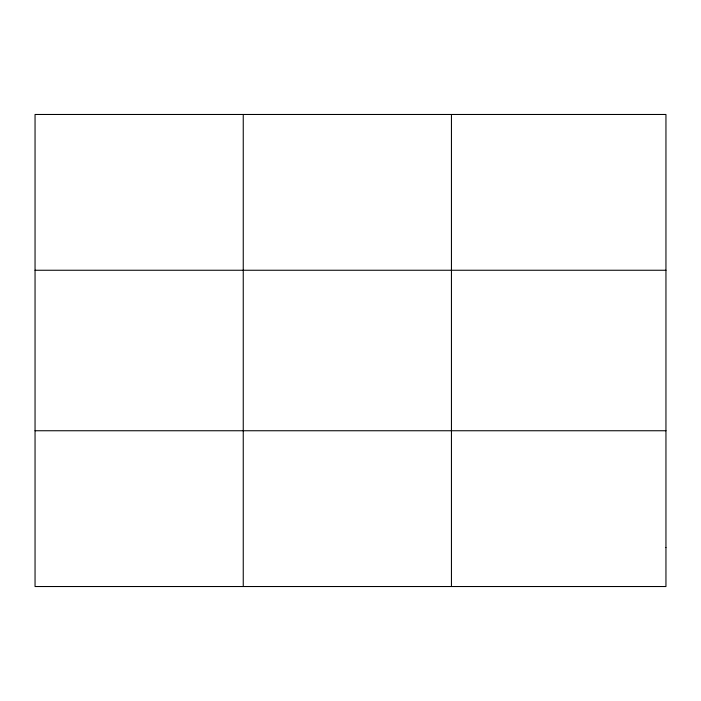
<?xml version="1.0" encoding="UTF-8"?>
<svg xmlns="http://www.w3.org/2000/svg" width="701" height="701" viewBox="0 0 701 701"><rect width="100%" height="100%" fill="white"/><g stroke="black" fill="none" stroke-linecap="round" stroke-linejoin="round"><path stroke-width="1.05" d="M243.247 586.527L243.247 114.473M451.444 586.527L451.444 114.473M35.05 270.253L665.95 270.253M35.05 430.747L665.95 430.747M665.95 547.586L665.95 586.527L35.05 586.527L35.05 114.473L665.95 114.473L665.95 547.586"/></g></svg>
